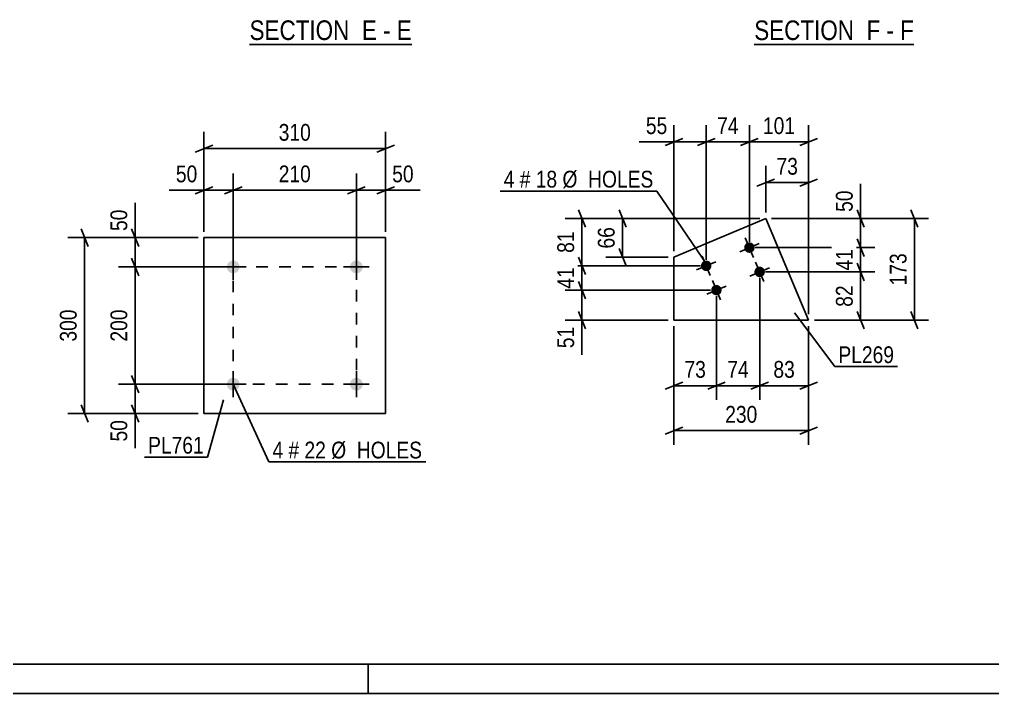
# Model space of a CAD drawing. Header units: millimetres. Extents: x 0 to 841, y 0 to 594.
# Drawn here: x 151.5 to 317.5, y 0 to 115 of the extents above; entities that cross this region are included whole.
import ezdxf

# ---------------------------------------------------------------- set-up
doc = ezdxf.new("R2010")
doc.units = ezdxf.units.MM
doc.linetypes.add('DXK_LINE_DOT2', pattern=[3.9198, 1.9599, -1.9599])
doc.styles.add('Arial Narrow', font='ARIALN.TTF', dxfattribs={"height": 0.2})

# ---------------------------------------------------------------- blocks, each defined once
blk = doc.blocks.new('Unknown-317306913-1117')
at = {"color": 5, "linetype": 'Continuous'}
for p, q in [((5, 5), (836, 5)), ((211, 0), (211, 5)), ((0, 0), (841, 0))]:
    blk.add_line(p, q, dxfattribs=at)
blk = doc.blocks.new('Unknown-317306913-49 - 5330')
at = {"color": 6, "linetype": 'Continuous'}
blk.add_line((276.87, 110.74), (304.09, 110.74), dxfattribs=at)
at = {"color": 0, "linetype": 'Continuous'}
for points in [[(294.98, 111.49), (294.98, 114.99), (276.87, 114.99), (276.87, 111.49)], [(298.37, 111.49), (298.37, 114.99), (296.03, 114.99), (296.03, 111.49)], [(300.7, 111.49), (300.7, 114.99), (299.42, 114.99), (299.42, 111.49)], [(304.09, 111.49), (304.09, 114.99), (301.75, 114.99), (301.75, 111.49)]]:
    blk.add_wipeout(points, dxfattribs=at)
at = {"color": 7, "linetype": 'Continuous', "style": 'Arial Narrow'}
for s, p in [('SECTION ', (276.87, 111.49)), ('F', (296.03, 111.49)), ('F', (301.75, 111.49)), ('-', (299.42, 111.49))]:
    blk.add_text(s, height=3.34, dxfattribs=at).set_placement(p)
blk = doc.blocks.new('Unknown-317306913-48 - 5039')
at = {"color": 6, "linetype": 'Continuous'}
blk.add_line((190.78, 110.75), (218.43, 110.75), dxfattribs=at)
at = {"color": 0, "linetype": 'Continuous'}
for points in [[(208.89, 111.5), (208.89, 115), (190.78, 115), (190.78, 111.5)], [(212.5, 111.5), (212.5, 115), (209.94, 115), (209.94, 111.5)], [(214.82, 111.5), (214.82, 115), (213.55, 115), (213.55, 111.5)], [(218.43, 111.5), (218.43, 115), (215.87, 115), (215.87, 111.5)]]:
    blk.add_wipeout(points, dxfattribs=at)
at = {"color": 7, "linetype": 'Continuous', "style": 'Arial Narrow'}
for s, p in [('SECTION ', (190.78, 111.5)), ('E', (209.94, 111.5)), ('E', (215.87, 111.5)), ('-', (213.55, 111.5))]:
    blk.add_text(s, height=3.34, dxfattribs=at).set_placement(p)
blk = doc.blocks.new('Part-317306913-10005 - 10004')
at = {"color": 2, "linetype": 'Continuous'}
for p, q in [((278.83, 81.05), (263.16, 74.45)), ((286.14, 63.7), (278.83, 81.05)), ((263.16, 74.45), (263.16, 63.7)), ((263.16, 63.7), (286.14, 63.7))]:
    blk.add_line(p, q, dxfattribs=at)
blk = doc.blocks.new('Bolt-317306913-10006 - 10004')
at = {"linetype": 'Continuous'}
for points in [[(276.87, 76.42, -1), (275.21, 75.72, -1)], [(269.5, 73.32, -1), (267.84, 72.62, -1)], [(278.62, 72.28, -1), (276.96, 71.58, -1)], [(271.24, 69.17, -1), (269.59, 68.47, -1)]]:
    blk.add_hatch(color=1, dxfattribs=at).paths.add_polyline_path(points)
at = {"color": 1, "linetype": 'Continuous'}
for p, q in [((274.38, 75.37), (277.7, 76.77)), ((275.34, 77.73), (276.74, 74.41)), ((267.01, 72.27), (270.33, 73.67)), ((267.97, 74.63), (269.37, 71.31)), ((277.09, 73.59), (278.49, 70.27)), ((276.13, 71.23), (279.45, 72.63)), ((269.72, 70.48), (271.11, 67.16)), ((268.76, 68.12), (272.07, 69.52))]:
    blk.add_line(p, q, dxfattribs=at)
blk = doc.blocks.new('Part-317306913-22535 - 22534')
at = {"color": 2, "linetype": 'Continuous'}
for p, q in [((182.99, 77.78), (182.99, 47.78)), ((182.99, 77.78), (213.99, 77.78)), ((213.99, 77.78), (213.99, 47.78)), ((182.99, 47.78), (213.99, 47.78))]:
    blk.add_line(p, q, dxfattribs=at)
blk = doc.blocks.new('Bolt-317306913-22536 - 22534')
at = {"linetype": 'Continuous'}
for points in [[(189.09, 52.78, -1), (186.89, 52.78, -1)], [(210.09, 52.78, -1), (207.89, 52.78, -1)]]:
    blk.add_hatch(color=1, dxfattribs=at).paths.add_polyline_path(points)
at = {"color": 1, "linetype": 'Continuous'}
for p, q in [((187.99, 54.98), (187.99, 50.58)), ((208.99, 54.98), (208.99, 50.58)), ((185.79, 52.78), (190.19, 52.78)), ((206.79, 52.78), (211.19, 52.78))]:
    blk.add_line(p, q, dxfattribs=at)
blk = doc.blocks.new('Bolt-317306913-22537 - 22534')
at = {"linetype": 'Continuous'}
for points in [[(189.09, 72.78, -1), (186.89, 72.78, -1)], [(210.09, 72.78, -1), (207.89, 72.78, -1)]]:
    blk.add_hatch(color=1, dxfattribs=at).paths.add_polyline_path(points)
at = {"color": 1, "linetype": 'Continuous'}
for p, q in [((187.99, 74.98), (187.99, 70.58)), ((208.99, 74.98), (208.99, 70.58)), ((185.79, 72.78), (190.19, 72.78)), ((206.79, 72.78), (211.19, 72.78))]:
    blk.add_line(p, q, dxfattribs=at)
blk = doc.blocks.new('Rectangle-317306913-24109 - 22534')
at = {"color": 1, "linetype": 'DXK_LINE_DOT2'}
blk.add_lwpolyline([(187.99, 72.78), (208.99, 72.78), (208.99, 52.78), (187.99, 52.78), (187.99, 72.78)], close=True, dxfattribs=at)
blk = doc.blocks.new('StraightDimension-317306913-24261 - 10004')
at = {"color": 7, "linetype": 'Continuous'}
for p, q in [((268.67, 73.97), (268.67, 96.95)), ((276.04, 77.07), (276.04, 96.95)), ((267.17, 93.5), (270.17, 94.7)), ((277.54, 94.7), (274.54, 93.5)), ((268.67, 94.1), (276.04, 94.1))]:
    blk.add_line(p, q, dxfattribs=at)
at = {"color": 0}
blk.add_wipeout([(274.78, 94.85), (274.78, 99.05), (269.93, 99.05), (269.93, 94.85)], dxfattribs=at)
at = {"color": 3, "style": 'Arial Narrow'}
blk.add_text('74', height=2.863, dxfattribs=at).set_placement((270.53, 95.45))
blk = doc.blocks.new('StraightDimension-317306913-10022 - 10004')
at = {"color": 7, "linetype": 'Continuous'}
for p, q in [((304.79, 79.55), (303.59, 82.55)), ((279.83, 81.05), (306.59, 81.05)), ((304.19, 63.7), (304.19, 81.05)), ((303.59, 65.2), (304.79, 62.2)), ((287.14, 63.7), (306.59, 63.7))]:
    blk.add_line(p, q, dxfattribs=at)
at = {"color": 0}
blk.add_wipeout([(303.44, 75.71), (299.24, 75.71), (299.24, 69.03), (303.44, 69.03)], dxfattribs=at)
at = {"color": 3, "style": 'Arial Narrow'}
blk.add_text('173', height=2.863, rotation=90.0002, dxfattribs=at).set_placement((302.84, 69.63))
blk = doc.blocks.new('StraightDimension-317306913-10012 - 10004')
at = {"color": 7, "linetype": 'Continuous'}
for p, q in [((263.16, 62.7), (263.16, 42.45)), ((286.14, 62.7), (286.14, 42.45)), ((264.66, 45.45), (261.66, 44.25)), ((263.16, 44.85), (286.14, 44.85)), ((284.64, 44.25), (287.64, 45.45))]:
    blk.add_line(p, q, dxfattribs=at)
at = {"color": 0}
blk.add_wipeout([(277.99, 45.6), (277.99, 49.8), (271.31, 49.8), (271.31, 45.6)], dxfattribs=at)
at = {"color": 3, "style": 'Arial Narrow'}
blk.add_text('230', height=2.863, dxfattribs=at).set_placement((271.91, 46.2))
blk = doc.blocks.new('StraightDimension-317306913-10016 - 10004')
at = {"color": 7, "linetype": 'Continuous'}
for p, q in [((253.8, 82.55), (255, 79.55)), ((277.83, 81.05), (251.55, 81.05)), ((254.4, 74.45), (254.4, 81.05)), ((255, 72.95), (253.8, 75.95)), ((262.16, 74.45), (251.55, 74.45))]:
    blk.add_line(p, q, dxfattribs=at)
at = {"color": 0}
blk.add_wipeout([(253.65, 80.17), (249.45, 80.17), (249.45, 75.32), (253.65, 75.32)], dxfattribs=at)
at = {"color": 3, "style": 'Arial Narrow'}
blk.add_text('66', height=2.863, rotation=90.0002, dxfattribs=at).set_placement((253.05, 75.92))
blk = doc.blocks.new('StraightDimension-317306913-10008 - 10004')
at = {"color": 7, "linetype": 'Continuous'}
for p, q in [((278.83, 82.05), (278.83, 90.02)), ((286.14, 64.7), (286.14, 90.02)), ((277.33, 86.57), (280.33, 87.77)), ((278.83, 87.17), (286.14, 87.17)), ((287.64, 87.77), (284.64, 86.57))]:
    blk.add_line(p, q, dxfattribs=at)
at = {"color": 0}
blk.add_wipeout([(284.91, 87.92), (284.91, 92.12), (280.06, 92.12), (280.06, 87.92)], dxfattribs=at)
at = {"color": 3, "style": 'Arial Narrow'}
blk.add_text('73', height=2.863, dxfattribs=at).set_placement((280.66, 88.52))
blk = doc.blocks.new('StraightDimension-317306913-10026 - 10004')
at = {"color": 7, "linetype": 'Continuous'}
for p, q in [((277.79, 70.93), (277.79, 50.12)), ((286.14, 62.7), (286.14, 50.12)), ((276.29, 51.92), (279.29, 53.12)), ((287.64, 53.12), (284.64, 51.92)), ((277.79, 52.52), (286.14, 52.52))]:
    blk.add_line(p, q, dxfattribs=at)
at = {"color": 0}
blk.add_wipeout([(284.39, 53.27), (284.39, 57.47), (279.53, 57.47), (279.53, 53.27)], dxfattribs=at)
at = {"color": 3, "style": 'Arial Narrow'}
blk.add_text('83', height=2.863, dxfattribs=at).set_placement((280.13, 53.87))
blk = doc.blocks.new('StraightDimension-317306913-10027 - 10004')
at = {"color": 7, "linetype": 'Continuous'}
for p, q in [((277.79, 70.93), (277.79, 50.12)), ((270.42, 67.82), (270.42, 50.12)), ((268.92, 51.92), (271.92, 53.12)), ((279.29, 53.12), (276.29, 51.92)), ((270.42, 52.52), (277.79, 52.52))]:
    blk.add_line(p, q, dxfattribs=at)
at = {"color": 0}
blk.add_wipeout([(276.53, 53.27), (276.53, 57.47), (271.67, 57.47), (271.67, 53.27)], dxfattribs=at)
at = {"color": 3, "style": 'Arial Narrow'}
blk.add_text('74', height=2.863, dxfattribs=at).set_placement((272.27, 53.87))
blk = doc.blocks.new('StraightDimension-317306913-10028 - 10004')
at = {"color": 7, "linetype": 'Continuous'}
for p, q in [((270.42, 67.82), (270.42, 50.12)), ((263.16, 62.7), (263.16, 50.12)), ((261.66, 51.92), (264.66, 53.12)), ((271.92, 53.12), (268.92, 51.92)), ((263.16, 52.52), (270.42, 52.52))]:
    blk.add_line(p, q, dxfattribs=at)
at = {"color": 0}
blk.add_wipeout([(269.22, 53.27), (269.22, 57.47), (264.36, 57.47), (264.36, 53.27)], dxfattribs=at)
at = {"color": 3, "style": 'Arial Narrow'}
blk.add_text('73', height=2.863, dxfattribs=at).set_placement((264.96, 53.87))
blk = doc.blocks.new('StraightDimension-317306913-10046 - 10004')
at = {"color": 7, "linetype": 'Continuous'}
for p, q in [((246.88, 82.55), (248.08, 79.55)), ((277.83, 81.05), (244.63, 81.05)), ((247.48, 72.97), (247.48, 81.05)), ((248.08, 71.47), (246.88, 74.47)), ((267.67, 72.97), (244.63, 72.97))]:
    blk.add_line(p, q, dxfattribs=at)
at = {"color": 0}
blk.add_wipeout([(246.73, 79.44), (242.53, 79.44), (242.53, 74.58), (246.73, 74.58)], dxfattribs=at)
at = {"color": 3, "style": 'Arial Narrow'}
blk.add_text('81', height=2.863, rotation=90.0002, dxfattribs=at).set_placement((246.13, 75.18))
blk = doc.blocks.new('StraightDimension-317306913-10047 - 10004')
at = {"color": 7, "linetype": 'Continuous'}
for p, q in [((246.88, 74.47), (248.08, 71.47)), ((267.67, 72.97), (244.63, 72.97)), ((247.48, 68.82), (247.48, 72.97)), ((248.08, 67.32), (246.88, 70.32)), ((269.42, 68.82), (244.63, 68.82))]:
    blk.add_line(p, q, dxfattribs=at)
at = {"color": 0}
blk.add_wipeout([(246.73, 73.32), (242.53, 73.32), (242.53, 68.47), (246.73, 68.47)], dxfattribs=at)
at = {"color": 3, "style": 'Arial Narrow'}
blk.add_text('41', height=2.863, rotation=90.0002, dxfattribs=at).set_placement((246.13, 69.07))
blk = doc.blocks.new('StraightDimension-317306913-10048 - 10004')
at = {"color": 7, "linetype": 'Continuous'}
for p, q in [((246.88, 70.32), (248.08, 67.32)), ((269.42, 68.82), (244.63, 68.82)), ((247.48, 63.7), (247.48, 68.82)), ((248.08, 62.2), (246.88, 65.2)), ((262.16, 63.7), (244.63, 63.7))]:
    blk.add_line(p, q, dxfattribs=at)
at = {"color": 0}
blk.add_wipeout([(246.73, 63.17), (242.53, 63.17), (242.53, 58.32), (246.73, 58.32)], dxfattribs=at)
at = {"color": 7, "linetype": 'Continuous'}
blk.add_line((247.48, 63.7), (247.48, 57.79), dxfattribs=at)
blk.add_line((247.48, 63.7), (247.48, 57.79), dxfattribs=at)
at = {"color": 3, "style": 'Arial Narrow'}
blk.add_text('51', height=2.863, rotation=90.0002, dxfattribs=at).set_placement((246.13, 58.92))
blk = doc.blocks.new('StraightDimension-317306913-24260 - 10004')
at = {"color": 7, "linetype": 'Continuous'}
for p, q in [((276.04, 77.07), (276.04, 96.95)), ((286.14, 64.7), (286.14, 96.95)), ((274.54, 93.5), (277.54, 94.7)), ((287.64, 94.7), (284.64, 93.5)), ((276.04, 94.1), (286.14, 94.1))]:
    blk.add_line(p, q, dxfattribs=at)
at = {"color": 0}
blk.add_wipeout([(284.43, 94.85), (284.43, 99.05), (277.75, 99.05), (277.75, 94.85)], dxfattribs=at)
at = {"color": 3, "style": 'Arial Narrow'}
blk.add_text('101', height=2.863, dxfattribs=at).set_placement((278.35, 95.45))
blk = doc.blocks.new('StraightDimension-317306913-24262 - 10004')
at = {"color": 7, "linetype": 'Continuous'}
for p, q in [((263.16, 75.45), (263.16, 96.95)), ((268.67, 73.97), (268.67, 96.95)), ((261.66, 93.5), (264.66, 94.7)), ((270.17, 94.7), (267.17, 93.5)), ((263.16, 94.1), (268.67, 94.1))]:
    blk.add_line(p, q, dxfattribs=at)
at = {"color": 0}
blk.add_wipeout([(262.64, 94.85), (262.64, 99.05), (257.78, 99.05), (257.78, 94.85)], dxfattribs=at)
at = {"color": 7, "linetype": 'Continuous'}
blk.add_line((263.16, 94.1), (257.26, 94.1), dxfattribs=at)
blk.add_line((263.16, 94.1), (257.26, 94.1), dxfattribs=at)
at = {"color": 3, "style": 'Arial Narrow'}
blk.add_text('55', height=2.863, dxfattribs=at).set_placement((258.38, 95.45))
blk = doc.blocks.new('StraightDimension-317306913-24297 - 10004')
at = {"color": 7, "linetype": 'Continuous'}
for p, q in [((294.41, 82.55), (295.61, 79.55)), ((279.83, 81.05), (297.41, 81.05)), ((295.01, 76.07), (295.01, 81.05)), ((295.61, 74.57), (294.41, 77.57)), ((277.04, 76.07), (297.41, 76.07))]:
    blk.add_line(p, q, dxfattribs=at)
at = {"color": 0}
blk.add_wipeout([(294.26, 86.43), (290.06, 86.43), (290.06, 81.57), (294.26, 81.57)], dxfattribs=at)
at = {"color": 7, "linetype": 'Continuous'}
blk.add_line((295.01, 81.05), (295.01, 86.95), dxfattribs=at)
blk.add_line((295.01, 81.05), (295.01, 86.95), dxfattribs=at)
at = {"color": 3, "style": 'Arial Narrow'}
blk.add_text('50', height=2.863, rotation=90.0002, dxfattribs=at).set_placement((293.66, 82.17))
blk = doc.blocks.new('StraightDimension-317306913-24298 - 10004')
at = {"color": 7, "linetype": 'Continuous'}
for p, q in [((294.41, 77.57), (295.61, 74.57)), ((277.04, 76.07), (297.41, 76.07)), ((295.01, 71.93), (295.01, 76.07)), ((295.61, 70.43), (294.41, 73.43)), ((278.79, 71.93), (297.41, 71.93))]:
    blk.add_line(p, q, dxfattribs=at)
at = {"color": 0}
blk.add_wipeout([(294.26, 76.43), (290.06, 76.43), (290.06, 71.57), (294.26, 71.57)], dxfattribs=at)
at = {"color": 3, "style": 'Arial Narrow'}
blk.add_text('41', height=2.863, rotation=90.0002, dxfattribs=at).set_placement((293.66, 72.17))
blk = doc.blocks.new('StraightDimension-317306913-24299 - 10004')
at = {"color": 7, "linetype": 'Continuous'}
for p, q in [((294.41, 73.43), (295.61, 70.43)), ((278.79, 71.93), (297.41, 71.93)), ((295.01, 63.7), (295.01, 71.93)), ((295.61, 62.2), (294.41, 65.2)), ((287.14, 63.7), (297.41, 63.7))]:
    blk.add_line(p, q, dxfattribs=at)
at = {"color": 0}
blk.add_wipeout([(294.26, 70.24), (290.06, 70.24), (290.06, 65.38), (294.26, 65.38)], dxfattribs=at)
at = {"color": 3, "style": 'Arial Narrow'}
blk.add_text('82', height=2.863, rotation=90.0002, dxfattribs=at).set_placement((293.66, 65.98))
blk = doc.blocks.new('StraightDimension-317306913-24046 - 22534')
at = {"color": 7, "linetype": 'Continuous'}
for p, q in [((208.99, 73.78), (208.99, 88.72)), ((213.99, 78.78), (213.99, 88.72)), ((207.49, 85.27), (210.49, 86.47)), ((215.49, 86.47), (212.49, 85.27)), ((208.99, 85.87), (213.99, 85.87))]:
    blk.add_line(p, q, dxfattribs=at)
at = {"color": 0}
blk.add_wipeout([(219.37, 86.62), (219.37, 90.82), (214.51, 90.82), (214.51, 86.62)], dxfattribs=at)
at = {"color": 7, "linetype": 'Continuous'}
blk.add_line((213.99, 85.87), (219.89, 85.87), dxfattribs=at)
blk.add_line((213.99, 85.87), (219.89, 85.87), dxfattribs=at)
at = {"color": 3, "style": 'Arial Narrow'}
blk.add_text('50', height=2.863, dxfattribs=at).set_placement((215.11, 87.22))
blk = doc.blocks.new('StraightDimension-317306913-22802 - 22534')
at = {"color": 7, "linetype": 'Continuous'}
for p, q in [((170.66, 79.28), (171.86, 76.28)), ((181.99, 77.78), (168.41, 77.78)), ((171.26, 72.78), (171.26, 77.78)), ((171.86, 71.28), (170.66, 74.28)), ((186.99, 72.78), (168.41, 72.78))]:
    blk.add_line(p, q, dxfattribs=at)
at = {"color": 0}
blk.add_wipeout([(170.51, 83.16), (166.31, 83.16), (166.31, 78.31), (170.51, 78.31)], dxfattribs=at)
at = {"color": 7, "linetype": 'Continuous'}
blk.add_line((171.26, 77.78), (171.26, 83.69), dxfattribs=at)
blk.add_line((171.26, 77.78), (171.26, 83.69), dxfattribs=at)
at = {"color": 3, "style": 'Arial Narrow'}
blk.add_text('50', height=2.863, rotation=90.0002, dxfattribs=at).set_placement((169.91, 78.91))
blk = doc.blocks.new('StraightDimension-317306913-22803 - 22534')
at = {"color": 7, "linetype": 'Continuous'}
for p, q in [((171.86, 71.28), (170.66, 74.28)), ((186.99, 72.78), (168.41, 72.78)), ((171.26, 52.78), (171.26, 72.78)), ((170.66, 54.28), (171.86, 51.28)), ((186.99, 52.78), (168.41, 52.78))]:
    blk.add_line(p, q, dxfattribs=at)
at = {"color": 0}
blk.add_wipeout([(170.51, 66.13), (166.31, 66.13), (166.31, 59.44), (170.51, 59.44)], dxfattribs=at)
at = {"color": 3, "style": 'Arial Narrow'}
blk.add_text('200', height=2.863, rotation=90.0002, dxfattribs=at).set_placement((169.91, 60.04))
blk = doc.blocks.new('StraightDimension-317306913-22804 - 22534')
at = {"color": 7, "linetype": 'Continuous'}
for p, q in [((170.66, 54.28), (171.86, 51.28)), ((186.99, 52.78), (168.41, 52.78)), ((171.26, 47.78), (171.26, 52.78)), ((171.86, 46.28), (170.66, 49.28)), ((181.99, 47.78), (168.41, 47.78))]:
    blk.add_line(p, q, dxfattribs=at)
at = {"color": 0}
blk.add_wipeout([(170.51, 47.26), (166.31, 47.26), (166.31, 42.4), (170.51, 42.4)], dxfattribs=at)
at = {"color": 7, "linetype": 'Continuous'}
blk.add_line((171.26, 47.78), (171.26, 41.88), dxfattribs=at)
blk.add_line((171.26, 47.78), (171.26, 41.88), dxfattribs=at)
at = {"color": 3, "style": 'Arial Narrow'}
blk.add_text('50', height=2.863, rotation=90.0002, dxfattribs=at).set_placement((169.91, 43))
blk = doc.blocks.new('StraightDimension-317306913-22814 - 22534')
at = {"color": 7, "linetype": 'Continuous'}
for p, q in [((163.23, 76.28), (162.03, 79.28)), ((181.99, 77.78), (159.78, 77.78)), ((162.63, 47.78), (162.63, 77.78)), ((162.03, 49.28), (163.23, 46.28)), ((181.99, 47.78), (159.78, 47.78))]:
    blk.add_line(p, q, dxfattribs=at)
at = {"color": 0}
blk.add_wipeout([(161.88, 66.12), (157.68, 66.12), (157.68, 59.44), (161.88, 59.44)], dxfattribs=at)
at = {"color": 3, "style": 'Arial Narrow'}
blk.add_text('300', height=2.863, rotation=90.0002, dxfattribs=at).set_placement((161.28, 60.04))
blk = doc.blocks.new('StraightDimension-317306913-22834 - 22534')
at = {"color": 7, "linetype": 'Continuous'}
for p, q in [((182.99, 78.78), (182.99, 95.81)), ((213.99, 78.78), (213.99, 95.81)), ((184.49, 93.56), (181.49, 92.36)), ((182.99, 92.96), (213.99, 92.96)), ((212.49, 92.36), (215.49, 93.56))]:
    blk.add_line(p, q, dxfattribs=at)
at = {"color": 0}
blk.add_wipeout([(201.83, 93.71), (201.83, 97.91), (195.15, 97.91), (195.15, 93.71)], dxfattribs=at)
at = {"color": 3, "style": 'Arial Narrow'}
blk.add_text('310', height=2.863, dxfattribs=at).set_placement((195.75, 94.31))
blk = doc.blocks.new('StraightDimension-317306913-24047 - 22534')
at = {"color": 7, "linetype": 'Continuous'}
for p, q in [((187.99, 73.78), (187.99, 88.72)), ((208.99, 73.78), (208.99, 88.72)), ((189.49, 86.47), (186.49, 85.27)), ((207.49, 85.27), (210.49, 86.47)), ((187.99, 85.87), (208.99, 85.87))]:
    blk.add_line(p, q, dxfattribs=at)
at = {"color": 0}
blk.add_wipeout([(201.83, 86.62), (201.83, 90.82), (195.15, 90.82), (195.15, 86.62)], dxfattribs=at)
at = {"color": 3, "style": 'Arial Narrow'}
blk.add_text('210', height=2.863, dxfattribs=at).set_placement((195.75, 87.22))
blk = doc.blocks.new('StraightDimension-317306913-24048 - 22534')
at = {"color": 7, "linetype": 'Continuous'}
for p, q in [((182.99, 78.78), (182.99, 88.72)), ((187.99, 73.78), (187.99, 88.72)), ((181.49, 85.27), (184.49, 86.47)), ((189.49, 86.47), (186.49, 85.27)), ((182.99, 85.87), (187.99, 85.87))]:
    blk.add_line(p, q, dxfattribs=at)
at = {"color": 0}
blk.add_wipeout([(182.46, 86.62), (182.46, 90.82), (177.61, 90.82), (177.61, 86.62)], dxfattribs=at)
at = {"color": 7, "linetype": 'Continuous'}
blk.add_line((182.99, 85.87), (177.08, 85.87), dxfattribs=at)
blk.add_line((182.99, 85.87), (177.08, 85.87), dxfattribs=at)
at = {"color": 3, "style": 'Arial Narrow'}
blk.add_text('50', height=2.863, dxfattribs=at).set_placement((178.21, 87.22))
blk = doc.blocks.new('Mark-317306913-10065 - 10004')
at = {"color": 0}
blk.add_wipeout([(300.72, 56.37), (300.72, 59.37), (291.22, 59.37), (291.22, 56.37)], dxfattribs=at)
blk.add_wipeout([(300.72, 56.37), (300.72, 59.37), (291.22, 59.37), (291.22, 56.37)], dxfattribs=at)
at = {"color": 30, "linetype": 'Continuous'}
for p, q in [((283.71, 64.96), (290.62, 55.77)), ((290.62, 55.77), (301.32, 55.77))]:
    blk.add_line(p, q, dxfattribs=at)
at = {"color": 3, "style": 'Arial Narrow'}
blk.add_text('PL269', height=2.863, dxfattribs=at).set_placement((291.22, 56.37))
blk = doc.blocks.new('Mark-317306913-10068 - 10004')
at = {"color": 0}
for points in [[(235.96, 86.32), (235.96, 89.32), (234.13, 89.32), (234.13, 86.32)], [(238.69, 86.32), (238.69, 89.32), (236.86, 89.32), (236.86, 86.32)], [(243.25, 86.32), (243.25, 89.32), (239.59, 89.32), (239.59, 86.32)], [(259.67, 86.32), (259.67, 89.32), (244.15, 89.32), (244.15, 86.32)]]:
    blk.add_wipeout(points, dxfattribs=at)
for points in [[(235.96, 86.32), (235.96, 89.32), (234.13, 89.32), (234.13, 86.32)], [(238.69, 86.32), (238.69, 89.32), (236.86, 89.32), (236.86, 86.32)], [(243.25, 86.32), (243.25, 89.32), (239.59, 89.32), (239.59, 86.32)], [(259.67, 86.32), (259.67, 89.32), (244.15, 89.32), (244.15, 86.32)]]:
    blk.add_wipeout(points, dxfattribs=at)
at = {"color": 7, "linetype": 'Continuous'}
for p in [(233.53, 85.72), (268.88, 73.01)]:
    blk.add_line(p, (260.27, 85.72), dxfattribs=at)
at = {"color": 3, "style": 'Arial Narrow'}
for s, height, p in [('4', 2.86, (234.13, 86.32)), ('#', 2.86, (236.86, 86.32)), ('18', 2.863, (239.59, 86.32)), ('Ø  HOLES', 2.863, (244.15, 86.32))]:
    blk.add_text(s, height=height, dxfattribs=at).set_placement(p)
blk = doc.blocks.new('Mark-317306913-22890 - 22534')
at = {"color": 0}
blk.add_wipeout([(182.98, 40.93), (182.98, 43.93), (173.47, 43.93), (173.47, 40.93)], dxfattribs=at)
blk.add_wipeout([(182.98, 40.93), (182.98, 43.93), (173.47, 43.93), (173.47, 40.93)], dxfattribs=at)
at = {"color": 30, "linetype": 'Continuous'}
for p in [(186.31, 50.11), (172.87, 40.33)]:
    blk.add_line(p, (183.58, 40.33), dxfattribs=at)
at = {"color": 3, "style": 'Arial Narrow'}
blk.add_text('PL761', height=2.863, dxfattribs=at).set_placement((173.47, 40.93))
blk = doc.blocks.new('MarkSet-317306913-23967 - 22534')
at = {"color": 0}
for points in [[(196.52, 40.11), (196.52, 43.11), (194.69, 43.11), (194.69, 40.11)], [(199.24, 40.11), (199.24, 43.11), (197.42, 43.11), (197.42, 40.11)], [(203.8, 40.11), (203.8, 43.11), (200.14, 43.11), (200.14, 40.11)], [(220.23, 40.11), (220.23, 43.11), (204.7, 43.11), (204.7, 40.11)]]:
    blk.add_wipeout(points, dxfattribs=at)
for points in [[(196.52, 40.11), (196.52, 43.11), (194.69, 43.11), (194.69, 40.11)], [(199.24, 40.11), (199.24, 43.11), (197.42, 43.11), (197.42, 40.11)], [(203.8, 40.11), (203.8, 43.11), (200.14, 43.11), (200.14, 40.11)], [(220.23, 40.11), (220.23, 43.11), (204.7, 43.11), (204.7, 40.11)]]:
    blk.add_wipeout(points, dxfattribs=at)
at = {"color": 7, "linetype": 'Continuous'}
for p, q in [((187.99, 52.78), (194.09, 39.51)), ((194.09, 39.51), (220.83, 39.51))]:
    blk.add_line(p, q, dxfattribs=at)
at = {"color": 3, "style": 'Arial Narrow'}
for s, height, p in [('4', 2.86, (194.69, 40.11)), ('#', 2.86, (197.42, 40.11)), ('22', 2.863, (200.14, 40.11)), ('Ø  HOLES', 2.863, (204.7, 40.11))]:
    blk.add_text(s, height=height, dxfattribs=at).set_placement(p)

msp = doc.modelspace()

# ---------------------------------------------------------------- block references
for name in ['Unknown-317306913-1117', 'Part-317306913-10005 - 10004', 'Part-317306913-22535 - 22534', 'Bolt-317306913-10006 - 10004', 'Bolt-317306913-22537 - 22534', 'Rectangle-317306913-24109 - 22534', 'Bolt-317306913-22536 - 22534']:
    msp.add_blockref(name, (0, 0))

# ---------------------------------------------------------------- next in the draw order: block references
for name in ['Unknown-317306913-48 - 5039', 'Unknown-317306913-49 - 5330', 'StraightDimension-317306913-24261 - 10004', 'StraightDimension-317306913-24046 - 22534', 'StraightDimension-317306913-22802 - 22534', 'StraightDimension-317306913-10022 - 10004', 'MarkSet-317306913-23967 - 22534']:
    msp.add_blockref(name, (0, 0))

# ---------------------------------------------------------------- next in the draw order: block references
for name in ['StraightDimension-317306913-10016 - 10004', 'StraightDimension-317306913-22803 - 22534', 'StraightDimension-317306913-10012 - 10004']:
    msp.add_blockref(name, (0, 0))

# ---------------------------------------------------------------- next in the draw order: block references
for name in ['StraightDimension-317306913-10008 - 10004', 'StraightDimension-317306913-22804 - 22534']:
    msp.add_blockref(name, (0, 0))

# ---------------------------------------------------------------- next in the draw order: block references
for name in ['StraightDimension-317306913-22814 - 22534', 'StraightDimension-317306913-10026 - 10004']:
    msp.add_blockref(name, (0, 0))

# ---------------------------------------------------------------- next in the draw order: block references
for name in ['StraightDimension-317306913-22834 - 22534', 'StraightDimension-317306913-10027 - 10004', 'Mark-317306913-22890 - 22534']:
    msp.add_blockref(name, (0, 0))

# ---------------------------------------------------------------- next in the draw order: block references
for name in ['StraightDimension-317306913-24047 - 22534', 'StraightDimension-317306913-10046 - 10004', 'StraightDimension-317306913-10028 - 10004']:
    msp.add_blockref(name, (0, 0))

# ---------------------------------------------------------------- next in the draw order: block references
for name in ['StraightDimension-317306913-24260 - 10004', 'StraightDimension-317306913-24048 - 22534', 'StraightDimension-317306913-10047 - 10004']:
    msp.add_blockref(name, (0, 0))

# ---------------------------------------------------------------- next in the draw order: block references
for name in ['StraightDimension-317306913-24262 - 10004', 'StraightDimension-317306913-24297 - 10004', 'StraightDimension-317306913-10048 - 10004']:
    msp.add_blockref(name, (0, 0))

# ---------------------------------------------------------------- next in the draw order: block references
for name in ['Mark-317306913-10068 - 10004', 'StraightDimension-317306913-24298 - 10004']:
    msp.add_blockref(name, (0, 0))

# ---------------------------------------------------------------- next in the draw order: block references
msp.add_blockref('StraightDimension-317306913-24299 - 10004', (0, 0))

# ---------------------------------------------------------------- next in the draw order: block references
msp.add_blockref('Mark-317306913-10065 - 10004', (0, 0))

doc.saveas('drawing.dxf')
